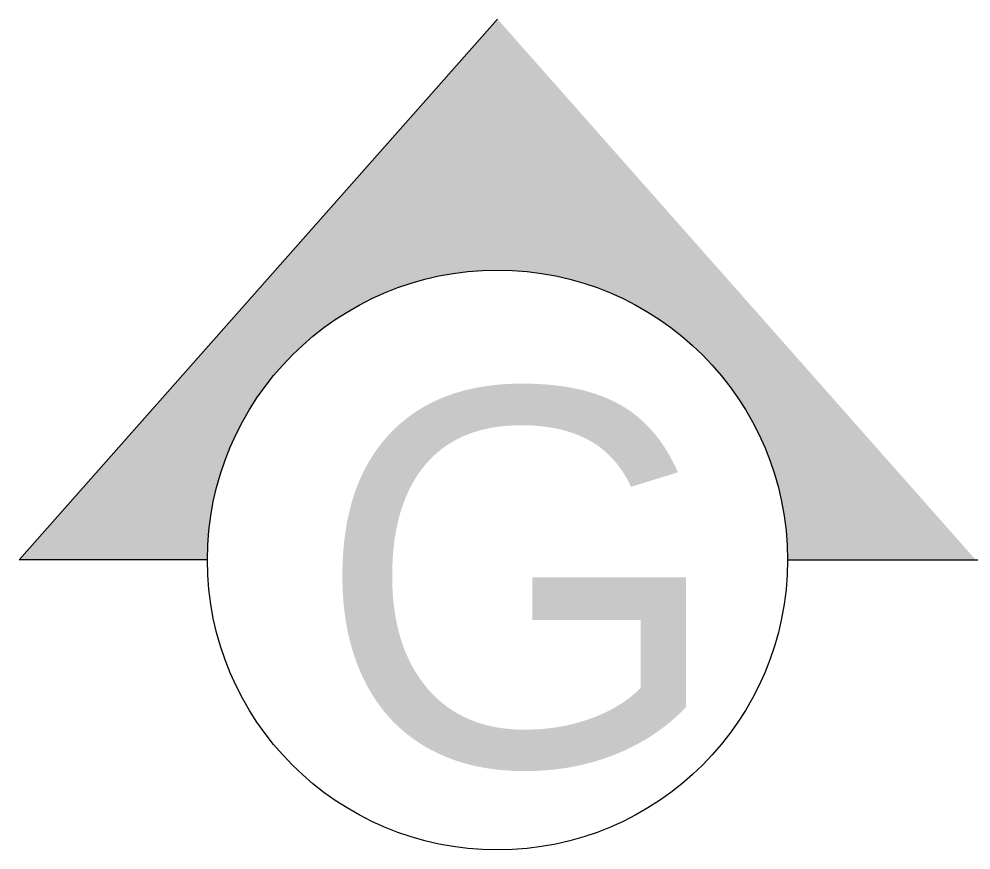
# Model space of a CAD drawing. Header units: millimetres. Extents: x -586673698 to -573385747, y -389867798 to -389752240.
# Drawn here: x -586654937 to -586653800, y -389791283 to -389790290 of the extents above; entities that cross this region are included whole.
import ezdxf

# ---------------------------------------------------------------- set-up
doc = ezdxf.new("R2010")
doc.units = ezdxf.units.MM
doc.header["$LTSCALE"] = 100
for name, color, linetype in [('0-text', 241, 'Continuous'), ('PLATFORM', 230, 'Continuous'), ('STP', 171, 'Continuous')]:
    doc.layers.add(name, color=color, linetype=linetype)
doc.styles.add('VP-A', font='arial.ttf')

# ---------------------------------------------------------------- blocks, each defined once
blk = doc.blocks.new('SECT LINE')
at = {"layer": 'STP', "lineweight": 0}
blk.add_hatch(color=7, dxfattribs=at).paths.add_polyline_path([(571.5, 0), (346.5, 0, 1), (-346.5, 0), (-571.5, 0), (0, 646.5)])
at = {"layer": 'STP', "color": 7, "lineweight": 0}
for p, q in [((-571.5, 0), (0, 646.5)), ((-346.5, 0), (-571.5, 0)), ((-346.5, 0), (-571.5, 0)), ((346.5, 0), (1201.5, 0))]:
    blk.add_line(p, q, dxfattribs=at)
blk.add_circle((0, 0), 346.5, dxfattribs=at)
blk.add_circle((0, 0), 346.5, dxfattribs=at)

msp = doc.modelspace()

# ---------------------------------------------------------------- block references
at = {"layer": 'PLATFORM', "linetype": 'Continuous', "lineweight": 13}
msp.add_blockref('SECT LINE', (-586654365.8, -389790936.3, -309.8), dxfattribs=at)

# ---------------------------------------------------------------- texts
at = {"layer": '0-text', "color": 241, "lineweight": 13, "style": 'VP-A'}
msp.add_text('G', height=450, dxfattribs=at).set_placement((-586654582.7, -389791182.2, -309.8))

doc.saveas('drawing.dxf')
